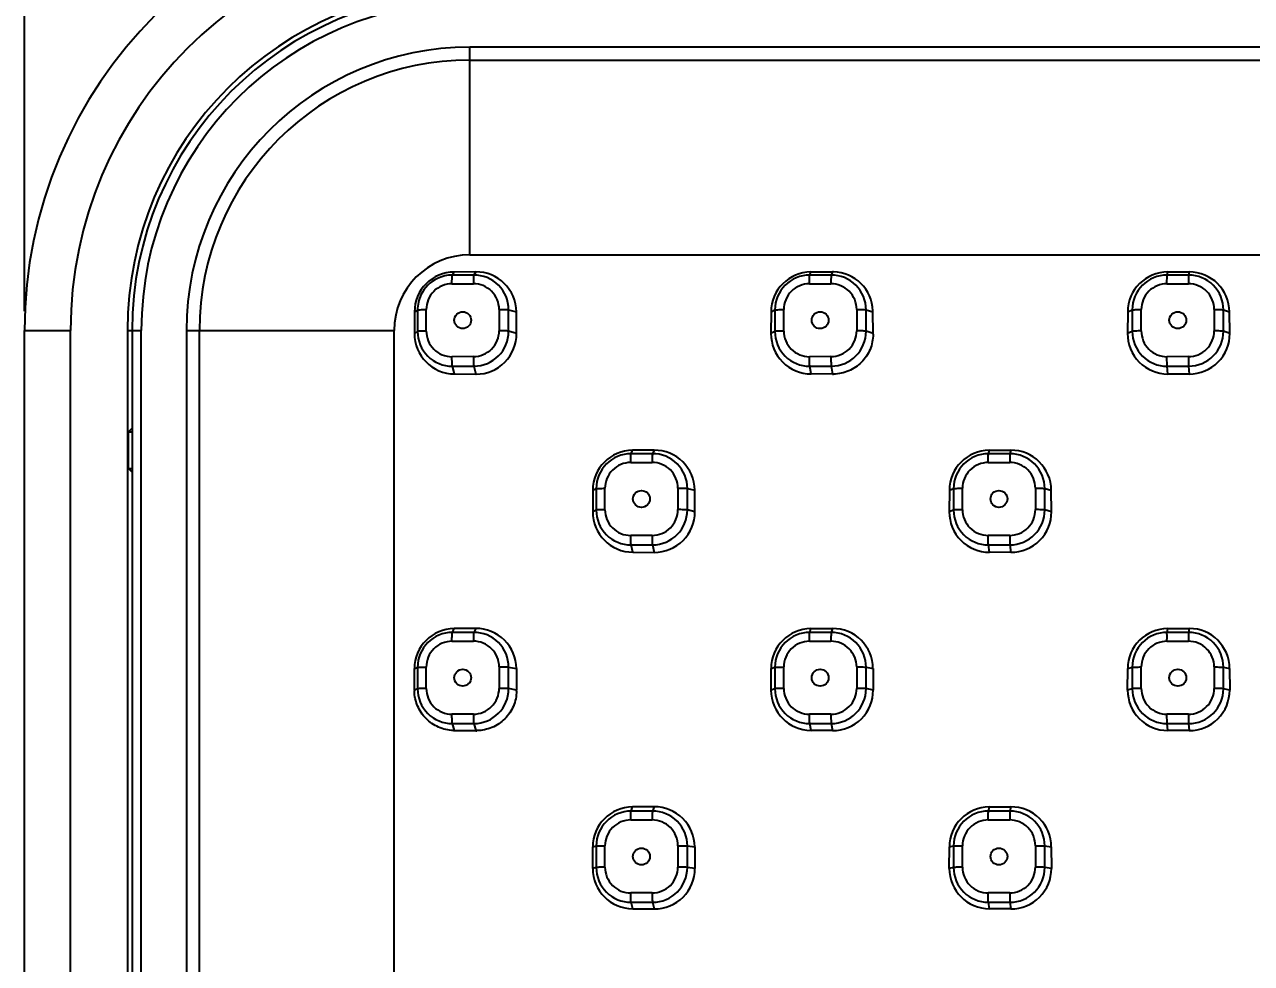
# Model space of a CAD drawing. Header units: inches. Extents: x -176 to 245, y -250 to 344.
# Drawn here: x -128.85 to -88.89, y 63.99 to 94.57 of the extents above; entities that cross this region are included whole.
import ezdxf

# ---------------------------------------------------------------- set-up
doc = ezdxf.new("R2010")
doc.units = ezdxf.units.IN
doc.header["$LTSCALE"] = 2.42
doc.header["$MEASUREMENT"] = 0
doc.header["$PDMODE"] = 3
doc.header["$PDSIZE"] = 0.3125
doc.layers.get('0').update_dxf_attribs({"linetype": 'CONTINUOUS'})
doc.layers.get('Defpoints').update_dxf_attribs({"linetype": 'CONTINUOUS'})
doc.layers.add('DIM', color=3, linetype='CONTINUOUS', lineweight=18)
doc.styles.get("Standard").update_dxf_attribs({"font": 'arial.ttf', "width": 0.8})
doc.dimstyles.new('ISO-25', dxfattribs={"dimtxt": 5, "dimasz": 2.5, "dimexe": 1.25, "dimexo": 0.625, "dimgap": 2, "dimtad": 1, "dimtih": 1, "dimtoh": 1, "dimdec": 1, "dimdsep": 46, "dimtxsty": 'Standard', "dimcen": 0, "dimclrd": 3, "dimclre": 3, "dimclrt": 4, "dimadec": 0, "dimazin": 0, "dimtfac": 1, "dimtdec": 1, "dimtmove": 0, "dimatfit": 3, "dimfxl": 1, "dimarcsym": 0})

# ---------------------------------------------------------------- blocks, each defined once
blk = doc.blocks.new('*D1')
at = {"layer": 'Defpoints', "color": 0, "transparency": 16777216}
for p in [(-18.847, 121.936), (-128.847, 84.604), (-18.847, 84.604)]:
    blk.add_point(p, dxfattribs=at)
at = {"layer": 'DIM', "color": 3, "lineweight": -2, "transparency": 16777216}
for p, q in [((-128.847, 85.229), (-128.847, 123.186)), ((-18.847, 85.229), (-18.847, 123.186)), ((-123.847, 121.936), (-80.071, 121.936)), ((-23.847, 121.936), (-67.623, 121.936))]:
    blk.add_line(p, q, dxfattribs=at)
at = {"layer": 'DIM', "color": 3, "transparency": 16777216}
for points in [[(-123.847, 122.769), (-123.847, 121.102), (-128.847, 121.936)], [(-23.847, 122.769), (-23.847, 121.102), (-18.847, 121.936)]]:
    blk.add_solid(points, dxfattribs=at)
at = {"layer": 'DIM', "color": 4, "transparency": 16777216, "insert": (-73.847, 121.936), "char_height": 5, "attachment_point": 5}
blk.add_mtext('110', dxfattribs=at)

msp = doc.modelspace()

# ---------------------------------------------------------------- linework, layer by layer
at = {"color": 7, "linetype": 'Continuous'}
for p, q in [((-114.347, 87.066), (-114.347, 93.83)), ((-33.347, 93.83), (-114.347, 93.83)), ((-114.347, 93.407), (-33.347, 93.407)), ((-114.347, 87.066), (-33.347, 87.066)), ((-114.913, 86.405), (-114.854, 86.505)), ((-114.215, 86.407), (-114.913, 86.405)), ((-114.154, 86.51), (-114.854, 86.505)), ((-114.154, 86.51), (-114.215, 86.407)), ((-103.275, 86.406), (-103.235, 86.506)), ((-102.575, 86.407), (-103.275, 86.406)), ((-103.235, 86.506), (-102.535, 86.51)), ((-102.535, 86.51), (-102.575, 86.407)), ((-91.64, 86.123), (-91.636, 86.406)), ((-91.636, 86.406), (-91.616, 86.507)), ((-90.936, 86.407), (-91.636, 86.406)), ((-91.616, 86.507), (-90.916, 86.509)), ((-90.936, 86.407), (-90.941, 86.124)), ((-90.916, 86.509), (-90.936, 86.407)), ((-114.927, 86.122), (-114.228, 86.124)), ((-103.284, 86.123), (-102.584, 86.124)), ((-91.64, 86.123), (-90.941, 86.124)), ((-116.148, 85.208), (-116.151, 84.507)), ((-116.148, 85.208), (-116.048, 85.268)), ((-116.048, 85.268), (-116.048, 84.569)), ((-115.765, 84.583), (-115.765, 85.282)), ((-113.39, 85.288), (-113.39, 84.59)), ((-113.08, 84.577), (-113.08, 85.276)), ((-113.08, 85.276), (-112.828, 85.208)), ((-112.821, 84.507), (-112.828, 85.208)), ((-104.533, 85.208), (-104.537, 84.507)), ((-104.533, 85.208), (-104.41, 85.269)), ((-104.41, 85.269), (-104.41, 84.57)), ((-104.122, 84.584), (-104.122, 85.283)), ((-101.746, 85.287), (-101.746, 84.589)), ((-101.44, 84.576), (-101.44, 85.274)), ((-101.44, 85.274), (-101.215, 85.208)), ((-101.209, 84.507), (-101.215, 85.208)), ((-92.919, 85.208), (-92.923, 84.507)), ((-92.919, 85.208), (-92.772, 85.27)), ((-92.772, 85.27), (-92.772, 84.572)), ((-92.479, 84.586), (-92.479, 85.284)), ((-90.102, 85.286), (-90.102, 84.588)), ((-89.8, 84.575), (-89.8, 85.273)), ((-89.8, 85.273), (-89.602, 85.208)), ((-89.597, 84.507), (-89.602, 85.208)), ((-128.847, -21.396), (-128.847, 84.604)), ((-128.847, 84.604), (-127.347, 84.604)), ((-127.347, -21.396), (-127.347, 84.604)), ((-125.497, 84.604), (-125.497, -21.396)), ((-125.497, 84.604), (-125.044, 84.604)), ((-125.344, 84.604), (-125.344, -21.396)), ((-125.044, -21.396), (-125.044, 84.604)), ((-123.572, 84.604), (-123.572, -21.394)), ((-123.572, 84.604), (-116.808, 84.604)), ((-123.15, -21.394), (-123.15, 84.604)), ((-116.808, -21.338), (-116.808, 84.604)), ((-116.048, 84.569), (-116.151, 84.507)), ((-112.821, 84.507), (-113.08, 84.577)), ((-104.41, 84.57), (-104.537, 84.507)), ((-101.209, 84.507), (-101.44, 84.576)), ((-92.772, 84.572), (-92.923, 84.507)), ((-89.597, 84.507), (-89.8, 84.575)), ((-114.228, 83.749), (-114.927, 83.747)), ((-102.584, 83.749), (-103.284, 83.748)), ((-90.941, 83.749), (-91.64, 83.748)), ((-91.636, 83.438), (-91.64, 83.748)), ((-90.941, 83.749), (-90.936, 83.439)), ((-114.913, 83.437), (-114.215, 83.439)), ((-114.845, 83.185), (-114.913, 83.437)), ((-114.845, 83.185), (-114.144, 83.18)), ((-114.215, 83.439), (-114.144, 83.18)), ((-103.275, 83.438), (-102.575, 83.439)), ((-103.229, 83.184), (-103.275, 83.438)), ((-102.529, 83.181), (-103.229, 83.184)), ((-102.575, 83.439), (-102.529, 83.181)), ((-91.636, 83.438), (-90.936, 83.439)), ((-91.613, 83.183), (-91.636, 83.438)), ((-90.913, 83.182), (-91.613, 83.183)), ((-90.936, 83.439), (-90.913, 83.182)), ((-125.461, 81.304), (-125.344, 81.421)), ((-125.461, 80.104), (-125.461, 81.304)), ((-125.461, 81.304), (-125.344, 81.304)), ((-109.094, 80.587), (-109.044, 80.699)), ((-108.395, 80.588), (-109.094, 80.587)), ((-108.344, 80.703), (-109.044, 80.699)), ((-108.344, 80.703), (-108.395, 80.588)), ((-97.455, 80.587), (-97.425, 80.699)), ((-96.756, 80.588), (-97.455, 80.587)), ((-97.425, 80.699), (-96.725, 80.702)), ((-96.725, 80.702), (-96.756, 80.588)), ((-125.461, 80.104), (-125.344, 79.987)), ((-125.461, 80.104), (-125.344, 80.104)), ((-109.105, 80.301), (-108.406, 80.303)), ((-97.462, 80.302), (-96.763, 80.303)), ((-110.341, 79.399), (-110.344, 78.699)), ((-110.341, 79.399), (-110.229, 79.45)), ((-110.229, 79.45), (-110.229, 78.751)), ((-109.944, 78.762), (-109.944, 79.461)), ((-107.568, 79.466), (-107.568, 78.767)), ((-107.26, 78.756), (-107.26, 79.455)), ((-107.26, 79.455), (-107.021, 79.399)), ((-107.015, 78.699), (-107.021, 79.399)), ((-98.726, 79.399), (-98.73, 78.699)), ((-98.726, 79.399), (-98.591, 79.451)), ((-98.591, 79.451), (-98.591, 78.752)), ((-98.301, 78.763), (-98.301, 79.462)), ((-95.924, 79.465), (-95.924, 78.766)), ((-95.62, 78.755), (-95.62, 79.454)), ((-95.62, 79.454), (-95.408, 79.399)), ((-95.403, 78.699), (-95.408, 79.399)), ((-110.229, 78.751), (-110.344, 78.699)), ((-107.015, 78.699), (-107.26, 78.756)), ((-98.591, 78.752), (-98.73, 78.699)), ((-95.403, 78.699), (-95.62, 78.755)), ((-108.406, 77.927), (-109.105, 77.926)), ((-96.763, 77.927), (-97.462, 77.926)), ((-109.094, 77.618), (-108.395, 77.619)), ((-109.037, 77.379), (-109.094, 77.618)), ((-108.395, 77.619), (-108.337, 77.375)), ((-97.455, 77.618), (-96.756, 77.619)), ((-97.421, 77.378), (-97.455, 77.618)), ((-96.756, 77.619), (-96.721, 77.375)), ((-109.037, 77.379), (-108.337, 77.375)), ((-96.721, 77.375), (-97.421, 77.378)), ((-114.913, 74.768), (-114.853, 74.891)), ((-114.215, 74.769), (-114.913, 74.768)), ((-114.152, 74.896), (-114.853, 74.891)), ((-114.152, 74.896), (-114.215, 74.769)), ((-103.275, 74.768), (-103.234, 74.892)), ((-102.575, 74.769), (-103.275, 74.768)), ((-103.234, 74.892), (-102.534, 74.895)), ((-102.534, 74.895), (-102.575, 74.769)), ((-91.636, 74.768), (-91.615, 74.893)), ((-90.936, 74.769), (-91.636, 74.768)), ((-91.615, 74.893), (-90.915, 74.894)), ((-90.915, 74.894), (-90.936, 74.769)), ((-114.927, 74.48), (-114.228, 74.481)), ((-103.284, 74.48), (-102.584, 74.481)), ((-91.64, 74.48), (-90.941, 74.481)), ((-116.151, 72.89), (-116.149, 73.59)), ((-116.149, 73.59), (-116.048, 73.63)), ((-116.048, 73.63), (-116.048, 72.931)), ((-115.765, 72.941), (-115.765, 73.64)), ((-113.39, 73.644), (-113.39, 72.945)), ((-113.08, 72.936), (-113.08, 73.636)), ((-113.08, 73.636), (-112.827, 73.59)), ((-112.827, 73.59), (-112.822, 72.89)), ((-104.536, 72.89), (-104.534, 73.59)), ((-104.534, 73.59), (-104.41, 73.631)), ((-104.41, 73.631), (-104.41, 72.932)), ((-104.122, 72.941), (-104.122, 73.641)), ((-101.746, 73.643), (-101.746, 72.944)), ((-101.44, 72.936), (-101.44, 73.635)), ((-101.44, 73.635), (-101.214, 73.59)), ((-101.214, 73.59), (-101.21, 72.89)), ((-92.922, 72.89), (-92.919, 73.59)), ((-92.919, 73.59), (-92.772, 73.632)), ((-92.772, 73.632), (-92.772, 72.933)), ((-92.479, 72.942), (-92.479, 73.641)), ((-90.102, 73.643), (-90.102, 72.944)), ((-89.8, 72.935), (-89.8, 73.634)), ((-89.8, 73.634), (-89.601, 73.59)), ((-89.601, 73.59), (-89.597, 72.89)), ((-116.048, 72.931), (-116.151, 72.89)), ((-112.822, 72.89), (-113.08, 72.936)), ((-104.41, 72.932), (-104.536, 72.89)), ((-101.21, 72.89), (-101.44, 72.936)), ((-92.772, 72.933), (-92.922, 72.89)), ((-89.597, 72.89), (-89.8, 72.935)), ((-114.228, 72.105), (-114.927, 72.103)), ((-102.584, 72.104), (-103.284, 72.104)), ((-90.941, 72.104), (-91.64, 72.104)), ((-91.636, 71.798), (-91.64, 72.104)), ((-90.941, 72.104), (-90.936, 71.798)), ((-114.913, 71.797), (-114.215, 71.799)), ((-114.846, 71.573), (-114.913, 71.797)), ((-114.846, 71.573), (-114.146, 71.568)), ((-114.215, 71.799), (-114.146, 71.568)), ((-103.275, 71.798), (-102.575, 71.799)), ((-103.23, 71.572), (-103.275, 71.798)), ((-102.53, 71.569), (-103.23, 71.572)), ((-102.575, 71.799), (-102.53, 71.569)), ((-91.613, 71.571), (-91.636, 71.798)), ((-91.636, 71.798), (-90.936, 71.798)), ((-90.913, 71.57), (-91.613, 71.571)), ((-90.936, 71.798), (-90.913, 71.57)), ((-109.094, 68.948), (-109.043, 69.083)), ((-108.395, 68.949), (-109.094, 68.948)), ((-108.342, 69.088), (-109.043, 69.083)), ((-108.342, 69.088), (-108.395, 68.949)), ((-97.455, 68.948), (-97.424, 69.084)), ((-96.756, 68.949), (-97.455, 68.948)), ((-97.424, 69.084), (-96.724, 69.087)), ((-96.724, 69.087), (-96.756, 68.949)), ((-109.105, 68.658), (-108.406, 68.659)), ((-97.462, 68.658), (-96.763, 68.659)), ((-110.343, 67.081), (-110.341, 67.781)), ((-110.341, 67.781), (-110.229, 67.811)), ((-110.229, 67.811), (-110.229, 67.112)), ((-109.944, 67.119), (-109.944, 67.818)), ((-107.568, 67.821), (-107.568, 67.121)), ((-107.26, 67.115), (-107.26, 67.814)), ((-107.26, 67.814), (-107.02, 67.781)), ((-107.02, 67.781), (-107.016, 67.081)), ((-98.729, 67.081), (-98.727, 67.781)), ((-98.727, 67.781), (-98.591, 67.812)), ((-98.591, 67.812), (-98.591, 67.112)), ((-98.301, 67.119), (-98.301, 67.819)), ((-95.924, 67.82), (-95.924, 67.121)), ((-95.62, 67.114), (-95.62, 67.814)), ((-95.62, 67.814), (-95.407, 67.781)), ((-95.407, 67.781), (-95.404, 67.081)), ((-110.229, 67.112), (-110.343, 67.081)), ((-107.016, 67.081), (-107.26, 67.115)), ((-98.591, 67.112), (-98.729, 67.081)), ((-95.404, 67.081), (-95.62, 67.114)), ((-108.406, 66.282), (-109.105, 66.281)), ((-109.094, 65.977), (-108.395, 65.978)), ((-109.039, 65.766), (-109.094, 65.977)), ((-108.395, 65.978), (-108.338, 65.761)), ((-96.763, 66.281), (-97.462, 66.281)), ((-97.455, 65.977), (-96.756, 65.978)), ((-97.422, 65.765), (-97.455, 65.977)), ((-96.756, 65.978), (-96.722, 65.762)), ((-109.039, 65.766), (-108.338, 65.761)), ((-96.722, 65.762), (-97.422, 65.765))]:
    msp.add_line(p, q, dxfattribs=at)
for centre in [(-102.934, 73.292), (-91.29, 73.292), (-97.112, 67.47)]:
    msp.add_circle(centre, 0.275, dxfattribs=at)
for centre, radius, start, end in [((-114.347, 84.604), 14.5, 90, 180), ((-114.347, 84.604), 13, 90, 180), ((-114.347, 84.604), 11.15, 90, 180), ((-114.347, 84.604), 10.997, 90, 180), ((-114.347, 84.604), 10.697, 90, 180), ((-114.347, 84.604), 9.225, 90, 180), ((-114.347, 84.604), 8.803, 90, 180), ((-114.347, 84.604), 2.462, 90, 180), ((-114.211, 85.276), 1.131, 359.974, 90.1834), ((-103.273, 85.268), 1.138, 90.1038, 179.9542), ((-102.573, 85.274), 1.133, 0.0079, 90.1437), ((-102.528, 85.218), 1.292, 88.9239, 90.2786), ((-102.53, 85.196), 1.314, 1.9985, 88.8953), ((-91.635, 85.269), 1.137, 90.0279, 179.9498), ((-90.934, 85.273), 1.134, 0.0309, 90.0962), ((-114.909, 85.267), 1.139, 115.5965, 154.4301), ((-102.492, 85.198), 1.277, 0.5297, 1.9578), ((-114.917, 84.568), 1.131, 179.974, 270.1834), ((-114.219, 84.578), 1.139, 270.1891, 359.9678), ((-103.277, 84.571), 1.133, 180.0073, 270.1443), ((-102.578, 84.577), 1.138, 270.1038, 359.9542), ((-102.528, 84.497), 1.319, 359.1568, 0.5281), ((-91.638, 84.572), 1.134, 180.0309, 270.0962), ((-90.937, 84.576), 1.137, 270.0279, 359.9498), ((-102.522, 84.477), 1.296, 269.7173, 271.071), ((-109.091, 79.449), 1.138, 90.1323, 179.9767), ((-108.393, 79.456), 1.133, 359.9836, 90.1256), ((-97.454, 79.45), 1.137, 90.062, 179.9661), ((-96.754, 79.454), 1.134, 0.0098, 90.0931), ((-109.097, 78.75), 1.133, 179.9836, 270.1256), ((-108.398, 78.757), 1.138, 270.1323, 359.9767), ((-97.457, 78.752), 1.134, 180.0098, 270.0931), ((-96.757, 78.756), 1.137, 270.062, 359.9661), ((-114.91, 73.63), 1.138, 90.1505, 180.0008), ((-114.213, 73.636), 1.133, 359.9611, 90.097), ((-103.273, 73.631), 1.137, 90.0859, 179.9839), ((-102.574, 73.635), 1.134, 359.9915, 90.0783), ((-91.635, 73.632), 1.137, 90.0305, 179.9764), ((-90.935, 73.634), 1.135, 0.0107, 90.0522), ((-114.859, 72.886), 1.292, 179.8258, 181.1797), ((-114.915, 72.93), 1.133, 179.9605, 270.0977), ((-114.218, 72.936), 1.138, 270.1505, 0.0008), ((-114.118, 72.881), 1.296, 359.0326, 0.3879), ((-103.276, 72.932), 1.134, 179.9903, 270.0796), ((-102.577, 72.936), 1.137, 270.0859, 359.9839), ((-91.637, 72.933), 1.135, 180.0107, 270.0522), ((-90.937, 72.935), 1.137, 270.0305, 359.9764), ((-114.84, 72.838), 1.265, 268.1796, 269.5752), ((-114.139, 72.899), 1.332, 269.5768, 270.9792), ((-109.092, 67.811), 1.137, 90.0994, 180.0034), ((-108.394, 67.815), 1.134, 359.9724, 90.0557), ((-97.454, 67.812), 1.137, 90.0497, 179.9896), ((-96.755, 67.814), 1.135, 359.9977, 90.0416), ((-109.095, 67.111), 1.134, 179.9724, 270.0557), ((-108.397, 67.115), 1.137, 270.0994, 0.0034), ((-97.456, 67.112), 1.135, 179.9959, 270.0434), ((-96.757, 67.115), 1.137, 270.0497, 359.9896)]:
    msp.add_arc(centre, radius, start, end, dxfattribs=at)
for centre, major_axis, ratio, start_param, end_param in [((-114.841, 85.198), (0.926, -0.925), 0.997207, 2.364219, 3.920328), ((-114.14, 85.198), (0.93, -0.929), 0.997207, 0.793487, 2.364219), ((-103.226, 85.198), (-0.726, 1.089), 0.997982, -0.582597, 0.975957), ((-91.611, 85.198), (-0.414, 1.242), 0.998447, -0.319017, 1.241978), ((-90.912, 85.198), (-0.415, 1.244), 0.998447, -1.884882, -0.319017), ((-114.839, 84.498), (0.93, -0.929), 0.997207, -2.362857, -0.792105), ((-114.138, 84.498), (0.934, -0.932), 0.997207, -0.792105, 0.793487), ((-103.225, 84.498), (-0.729, 1.093), 0.997982, 0.975957, 2.54918), ((-91.611, 84.498), (-0.416, 1.247), 0.998447, 1.241978, 2.817669), ((-90.911, 84.498), (-0.416, 1.249), 0.998447, -3.465516, -1.884882), ((-109.033, 79.391), (0.926, -0.925), 0.99806, 2.362788, 3.921344), ((-108.333, 79.391), (0.929, -0.928), 0.99806, 0.792035, 2.362788), ((-97.419, 79.391), (-0.674, 1.122), 0.99868, -0.53642, 1.02458), ((-96.719, 79.391), (-0.675, 1.124), 0.99868, -2.104736, -0.53642), ((-109.032, 78.691), (0.929, -0.928), 0.99806, -2.361842, -0.791077), ((-108.332, 78.691), (0.932, -0.931), 0.99806, -0.791077, 0.792035), ((-97.418, 78.691), (-0.676, 1.126), 0.99868, 1.02458, 2.597812), ((-96.718, 78.691), (-0.677, 1.128), 0.99868, -3.685373, -2.104736), ((-114.841, 73.584), (1.089, -0.726), 0.997982, 2.166545, 3.725097), ((-114.14, 73.584), (1.094, -0.728), 0.997982, 0.593334, 2.166545), ((-103.226, 73.584), (0.926, -0.925), 0.998758, 2.361395, 3.922397), ((-102.526, 73.584), (0.928, -0.928), 0.998758, 0.790626, 2.361395), ((-91.611, 73.584), (-0.586, 1.171), 0.999224, -0.461018, 1.102429), ((-90.911, 73.584), (-0.586, 1.172), 0.999224, -2.029347, -0.461018), ((-103.225, 72.884), (0.928, -0.928), 0.998758, -2.360789, -0.790013), ((-102.525, 72.884), (0.931, -0.93), 0.998758, -0.790013, 0.790626), ((-91.611, 72.884), (-0.587, 1.174), 0.999224, 1.102429, 2.675669), ((-90.911, 72.884), (-0.588, 1.175), 0.999224, -3.607517, -2.029347), ((-109.033, 67.776), (1.123, -0.673), 0.99868, 2.117582, 3.678581), ((-108.333, 67.776), (1.126, -0.675), 0.99868, 0.544355, 2.117582), ((-97.418, 67.776), (0.926, -0.925), 0.999301, 2.360039, 3.923487), ((-96.718, 67.776), (0.928, -0.927), 0.999301, 0.789258, 2.360039), ((-109.032, 67.076), (1.125, -0.674), 0.99868, -2.604605, -1.036284), ((-108.332, 67.076), (1.129, -0.677), 0.99868, -1.036284, 0.544355), ((-97.418, 67.076), (0.928, -0.927), 0.999301, -2.359698, -0.788914), ((-96.718, 67.076), (0.929, -0.929), 0.999301, -0.788914, 0.789258)]:
    msp.add_ellipse(centre, major_axis=major_axis, ratio=ratio, start_param=start_param, end_param=end_param, dxfattribs=at)
for points in [[(-114.913, 86.405), (-115.08, 86.405), (-115.251, 86.366), (-115.401, 86.294)], [(-115.937, 85.758), (-116.009, 85.607), (-116.048, 85.435), (-116.048, 85.268)]]:
    msp.add_open_spline(points, degree=3, dxfattribs=at)
for points, knots in [([(-114.927, 86.122), (-114.927, 86.157), (-114.926, 86.221), (-114.925, 86.307), (-114.919, 86.365), (-114.918, 86.397), (-114.913, 86.405)], [0, 0, 0, 0, 0.365714, 0.679077, 0.899208, 1, 1, 1, 1]), ([(-114.215, 86.407), (-114.22, 86.399), (-114.22, 86.367), (-114.226, 86.309), (-114.227, 86.223), (-114.228, 86.159), (-114.228, 86.124)], [0, 0, 0, 0, 0.100675, 0.320785, 0.634237, 1, 1, 1, 1]), ([(-103.284, 86.123), (-103.284, 86.157), (-103.283, 86.221), (-103.282, 86.307), (-103.278, 86.366), (-103.278, 86.397), (-103.275, 86.406)], [0, 0, 0, 0, 0.366214, 0.679918, 0.900047, 1, 1, 1, 1]), ([(-102.575, 86.407), (-102.579, 86.398), (-102.579, 86.367), (-102.583, 86.308), (-102.584, 86.223), (-102.584, 86.159), (-102.584, 86.124)], [0, 0, 0, 0, 0.099835, 0.319943, 0.633737, 1, 1, 1, 1]), ([(-114.927, 86.122), (-115.141, 86.122), (-115.586, 85.942), (-115.765, 85.496), (-115.765, 85.282)], [0, 0, 0, 0, 0.500001, 1, 1, 1, 1]), ([(-113.39, 85.288), (-113.39, 85.502), (-113.569, 85.947), (-114.015, 86.125), (-114.228, 86.124)], [0, 0, 0, 0, 0.499999, 1, 1, 1, 1]), ([(-103.284, 86.123), (-103.498, 86.122), (-103.943, 85.943), (-104.122, 85.497), (-104.122, 85.283)], [0, 0, 0, 0, 0.500135, 1, 1, 1, 1]), ([(-101.746, 85.287), (-101.746, 85.501), (-101.925, 85.947), (-102.371, 86.124), (-102.584, 86.124)], [0, 0, 0, 0, 0.499865, 1, 1, 1, 1]), ([(-91.64, 86.123), (-91.854, 86.123), (-92.3, 85.944), (-92.479, 85.498), (-92.479, 85.284)], [0, 0, 0, 0, 0.500216, 1, 1, 1, 1]), ([(-90.102, 85.286), (-90.102, 85.5), (-90.281, 85.946), (-90.727, 86.124), (-90.941, 86.124)], [0, 0, 0, 0, 0.499784, 1, 1, 1, 1]), ([(-116.048, 85.268), (-116.04, 85.272), (-116.008, 85.273), (-115.949, 85.279), (-115.864, 85.281), (-115.8, 85.282), (-115.765, 85.282)], [0, 0, 0, 0, 0.100815, 0.320953, 0.634308, 1, 1, 1, 1]), ([(-114.852, 84.936), (-114.852, 85.006), (-114.792, 85.152), (-114.577, 85.24), (-114.362, 85.152), (-114.303, 85.006), (-114.303, 84.936)], [0, 0, 0, 0, 0.250295, 0.500465, 0.750156, 1, 1, 1, 1]), ([(-113.39, 85.288), (-113.323, 85.289), (-113.233, 85.288), (-113.13, 85.282), (-113.093, 85.279), (-113.08, 85.276)], [0, 0, 0, 0, 0.645165, 0.874282, 1, 1, 1, 1]), ([(-104.41, 85.269), (-104.401, 85.274), (-104.369, 85.275), (-104.308, 85.28), (-104.222, 85.282), (-104.157, 85.283), (-104.122, 85.283)], [0, 0, 0, 0, 0.105266, 0.327021, 0.638818, 1, 1, 1, 1]), ([(-103.209, 84.935), (-103.209, 85.006), (-103.149, 85.152), (-102.934, 85.24), (-102.719, 85.152), (-102.659, 85.006), (-102.659, 84.936)], [0, 0, 0, 0, 0.250146, 0.500303, 0.750143, 1, 1, 1, 1]), ([(-101.746, 85.287), (-101.679, 85.288), (-101.589, 85.287), (-101.488, 85.28), (-101.452, 85.278), (-101.44, 85.274)], [0, 0, 0, 0, 0.650419, 0.878151, 1, 1, 1, 1]), ([(-92.772, 85.27), (-92.762, 85.275), (-92.729, 85.276), (-92.667, 85.282), (-92.579, 85.283), (-92.514, 85.284), (-92.479, 85.284)], [0, 0, 0, 0, 0.109589, 0.332907, 0.64319, 1, 1, 1, 1]), ([(-91.565, 84.936), (-91.565, 85.006), (-91.506, 85.152), (-91.291, 85.24), (-91.075, 85.152), (-91.015, 85.006), (-91.015, 84.936)], [0, 0, 0, 0, 0.250019, 0.50013, 0.750123, 1, 1, 1, 1]), ([(-90.102, 85.286), (-90.036, 85.286), (-89.946, 85.286), (-89.846, 85.279), (-89.811, 85.277), (-89.8, 85.273)], [0, 0, 0, 0, 0.655816, 0.882124, 1, 1, 1, 1]), ([(-114.303, 84.936), (-114.303, 84.866), (-114.363, 84.72), (-114.578, 84.632), (-114.793, 84.72), (-114.852, 84.866), (-114.852, 84.936)], [0, 0, 0, 0, 0.250295, 0.500465, 0.750156, 1, 1, 1, 1]), ([(-102.659, 84.936), (-102.659, 84.866), (-102.719, 84.72), (-102.934, 84.632), (-103.149, 84.719), (-103.209, 84.865), (-103.209, 84.935)], [0, 0, 0, 0, 0.250146, 0.500303, 0.750143, 1, 1, 1, 1]), ([(-91.015, 84.936), (-91.015, 84.866), (-91.075, 84.72), (-91.29, 84.632), (-91.506, 84.72), (-91.565, 84.866), (-91.565, 84.936)], [0, 0, 0, 0, 0.250025, 0.500142, 0.750103, 1, 1, 1, 1]), ([(-115.765, 84.583), (-115.8, 84.583), (-115.864, 84.582), (-115.949, 84.581), (-116.008, 84.574), (-116.04, 84.574), (-116.048, 84.569)], [0, 0, 0, 0, 0.365741, 0.679185, 0.899302, 1, 1, 1, 1]), ([(-115.765, 84.583), (-115.765, 84.37), (-115.586, 83.924), (-115.141, 83.747), (-114.927, 83.747)], [0, 0, 0, 0, 0.499999, 1, 1, 1, 1]), ([(-114.228, 83.749), (-114.014, 83.75), (-113.569, 83.93), (-113.39, 84.376), (-113.39, 84.59)], [0, 0, 0, 0, 0.500001, 1, 1, 1, 1]), ([(-113.08, 84.577), (-113.093, 84.58), (-113.13, 84.583), (-113.233, 84.589), (-113.323, 84.59), (-113.39, 84.59)], [0, 0, 0, 0, 0.125718, 0.354835, 1, 1, 1, 1]), ([(-104.122, 84.584), (-104.157, 84.584), (-104.222, 84.583), (-104.308, 84.582), (-104.369, 84.576), (-104.401, 84.575), (-104.41, 84.57)], [0, 0, 0, 0, 0.361231, 0.673118, 0.894851, 1, 1, 1, 1]), ([(-104.122, 84.584), (-104.122, 84.371), (-103.943, 83.925), (-103.497, 83.748), (-103.284, 83.748)], [0, 0, 0, 0, 0.499865, 1, 1, 1, 1]), ([(-102.584, 83.749), (-102.37, 83.75), (-101.925, 83.929), (-101.746, 84.375), (-101.746, 84.589)], [0, 0, 0, 0, 0.500135, 1, 1, 1, 1]), ([(-101.209, 84.478), (-101.212, 84.31), (-101.281, 83.972), (-101.568, 83.545), (-101.993, 83.256), (-102.331, 83.184), (-102.498, 83.181)], [0, 0, 0, 0, 0.250066, 0.500007, 0.749934, 1, 1, 1, 1]), ([(-101.44, 84.576), (-101.452, 84.579), (-101.488, 84.582), (-101.589, 84.588), (-101.679, 84.589), (-101.746, 84.589)], [0, 0, 0, 0, 0.121849, 0.349581, 1, 1, 1, 1]), ([(-92.479, 84.586), (-92.514, 84.586), (-92.579, 84.585), (-92.667, 84.583), (-92.729, 84.578), (-92.762, 84.576), (-92.772, 84.572)], [0, 0, 0, 0, 0.356859, 0.667233, 0.890529, 1, 1, 1, 1]), ([(-92.479, 84.586), (-92.479, 84.372), (-92.3, 83.926), (-91.854, 83.748), (-91.64, 83.748)], [0, 0, 0, 0, 0.499784, 1, 1, 1, 1]), ([(-90.941, 83.749), (-90.727, 83.749), (-90.281, 83.928), (-90.102, 84.374), (-90.102, 84.588)], [0, 0, 0, 0, 0.500216, 1, 1, 1, 1]), ([(-89.8, 84.575), (-89.811, 84.578), (-89.846, 84.58), (-89.946, 84.587), (-90.036, 84.588), (-90.102, 84.588)], [0, 0, 0, 0, 0.117876, 0.344184, 1, 1, 1, 1]), ([(-114.913, 83.437), (-114.917, 83.45), (-114.92, 83.487), (-114.926, 83.59), (-114.927, 83.681), (-114.927, 83.747)], [0, 0, 0, 0, 0.125613, 0.354711, 1, 1, 1, 1]), ([(-114.228, 83.749), (-114.228, 83.683), (-114.228, 83.592), (-114.221, 83.489), (-114.218, 83.452), (-114.215, 83.439)], [0, 0, 0, 0, 0.645146, 0.874269, 1, 1, 1, 1]), ([(-103.275, 83.438), (-103.281, 83.474), (-103.28, 83.578), (-103.284, 83.681), (-103.284, 83.748)], [0, 0, 0, 0, 0.35411, 1, 1, 1, 1]), ([(-102.584, 83.749), (-102.584, 83.682), (-102.581, 83.579), (-102.582, 83.475), (-102.575, 83.439)], [0, 0, 0, 0, 0.645747, 1, 1, 1, 1]), ([(-109.105, 80.301), (-109.105, 80.336), (-109.105, 80.4), (-109.103, 80.486), (-109.098, 80.546), (-109.098, 80.578), (-109.094, 80.587)], [0, 0, 0, 0, 0.3637, 0.676456, 0.897401, 1, 1, 1, 1]), ([(-108.395, 80.588), (-108.399, 80.579), (-108.399, 80.547), (-108.405, 80.488), (-108.406, 80.402), (-108.406, 80.337), (-108.406, 80.303)], [0, 0, 0, 0, 0.102482, 0.323406, 0.636251, 1, 1, 1, 1]), ([(-97.462, 80.302), (-97.462, 80.366), (-97.463, 80.452), (-97.458, 80.547), (-97.458, 80.578), (-97.455, 80.587)], [0, 0, 0, 0, 0.677101, 0.898045, 1, 1, 1, 1]), ([(-96.756, 80.588), (-96.758, 80.579), (-96.758, 80.548), (-96.763, 80.453), (-96.763, 80.367), (-96.763, 80.303)], [0, 0, 0, 0, 0.101837, 0.32276, 1, 1, 1, 1]), ([(-109.105, 80.301), (-109.319, 80.301), (-109.765, 80.121), (-109.944, 79.675), (-109.944, 79.461)], [0, 0, 0, 0, 0.5, 1, 1, 1, 1]), ([(-107.568, 79.466), (-107.568, 79.68), (-107.747, 80.125), (-108.193, 80.303), (-108.406, 80.303)], [0, 0, 0, 0, 0.5, 1, 1, 1, 1]), ([(-97.462, 80.302), (-97.676, 80.301), (-98.122, 80.122), (-98.301, 79.676), (-98.301, 79.462)], [0, 0, 0, 0, 0.500108, 1, 1, 1, 1]), ([(-95.924, 79.465), (-95.924, 79.679), (-96.103, 80.124), (-96.549, 80.303), (-96.763, 80.303)], [0, 0, 0, 0, 0.499892, 1, 1, 1, 1]), ([(-110.229, 79.45), (-110.22, 79.454), (-110.188, 79.454), (-110.129, 79.459), (-110.043, 79.46), (-109.978, 79.461), (-109.944, 79.461)], [0, 0, 0, 0, 0.102612, 0.323561, 0.636312, 1, 1, 1, 1]), ([(-109.031, 79.114), (-109.031, 79.184), (-108.971, 79.33), (-108.756, 79.418), (-108.541, 79.331), (-108.481, 79.185), (-108.481, 79.115)], [0, 0, 0, 0, 0.25022, 0.500317, 0.750083, 1, 1, 1, 1]), ([(-107.568, 79.466), (-107.501, 79.466), (-107.399, 79.462), (-107.295, 79.463), (-107.26, 79.455)], [0, 0, 0, 0, 0.648182, 1, 1, 1, 1]), ([(-98.591, 79.451), (-98.581, 79.454), (-98.549, 79.455), (-98.487, 79.46), (-98.401, 79.462), (-98.336, 79.462), (-98.301, 79.462)], [0, 0, 0, 0, 0.107037, 0.329575, 0.640776, 1, 1, 1, 1]), ([(-97.387, 79.114), (-97.387, 79.184), (-97.328, 79.33), (-97.112, 79.418), (-96.897, 79.331), (-96.837, 79.185), (-96.837, 79.115)], [0, 0, 0, 0, 0.250099, 0.500182, 0.750069, 1, 1, 1, 1]), ([(-95.924, 79.465), (-95.857, 79.465), (-95.768, 79.465), (-95.667, 79.459), (-95.632, 79.457), (-95.62, 79.454)], [0, 0, 0, 0, 0.653423, 0.880439, 1, 1, 1, 1]), ([(-109.944, 78.762), (-109.978, 78.762), (-110.043, 78.761), (-110.129, 78.76), (-110.188, 78.755), (-110.22, 78.755), (-110.229, 78.751)], [0, 0, 0, 0, 0.363737, 0.676578, 0.897505, 1, 1, 1, 1]), ([(-109.944, 78.762), (-109.944, 78.549), (-109.765, 78.103), (-109.319, 77.925), (-109.105, 77.926)], [0, 0, 0, 0, 0.5, 1, 1, 1, 1]), ([(-108.481, 79.115), (-108.481, 79.045), (-108.541, 78.898), (-108.756, 78.81), (-108.971, 78.898), (-109.031, 79.044), (-109.031, 79.114)], [0, 0, 0, 0, 0.25022, 0.500317, 0.750083, 1, 1, 1, 1]), ([(-108.406, 77.927), (-108.192, 77.927), (-107.747, 78.107), (-107.568, 78.553), (-107.568, 78.767)], [0, 0, 0, 0, 0.5, 1, 1, 1, 1]), ([(-107.26, 78.756), (-107.295, 78.765), (-107.399, 78.763), (-107.501, 78.767), (-107.568, 78.767)], [0, 0, 0, 0, 0.351818, 1, 1, 1, 1]), ([(-98.301, 78.763), (-98.336, 78.763), (-98.401, 78.763), (-98.487, 78.761), (-98.549, 78.756), (-98.581, 78.755), (-98.591, 78.752)], [0, 0, 0, 0, 0.359273, 0.670565, 0.89308, 1, 1, 1, 1]), ([(-98.301, 78.763), (-98.301, 78.55), (-98.122, 78.104), (-97.676, 77.926), (-97.462, 77.926)], [0, 0, 0, 0, 0.499892, 1, 1, 1, 1]), ([(-96.837, 79.115), (-96.837, 79.044), (-96.897, 78.898), (-97.112, 78.81), (-97.328, 78.898), (-97.387, 79.044), (-97.387, 79.114)], [0, 0, 0, 0, 0.250099, 0.500182, 0.750069, 1, 1, 1, 1]), ([(-96.763, 77.927), (-96.548, 77.927), (-96.103, 78.106), (-95.924, 78.552), (-95.924, 78.766)], [0, 0, 0, 0, 0.500108, 1, 1, 1, 1]), ([(-95.62, 78.755), (-95.632, 78.758), (-95.667, 78.76), (-95.768, 78.766), (-95.857, 78.766), (-95.924, 78.766)], [0, 0, 0, 0, 0.119561, 0.346577, 1, 1, 1, 1]), ([(-109.094, 77.618), (-109.102, 77.653), (-109.101, 77.757), (-109.105, 77.859), (-109.105, 77.926)], [0, 0, 0, 0, 0.351687, 1, 1, 1, 1]), ([(-108.406, 77.927), (-108.406, 77.86), (-108.402, 77.758), (-108.403, 77.654), (-108.395, 77.619)], [0, 0, 0, 0, 0.648171, 1, 1, 1, 1]), ([(-97.455, 77.618), (-97.46, 77.654), (-97.459, 77.757), (-97.462, 77.859), (-97.462, 77.926)], [0, 0, 0, 0, 0.351311, 1, 1, 1, 1]), ([(-96.763, 77.927), (-96.763, 77.86), (-96.76, 77.758), (-96.761, 77.654), (-96.756, 77.619)], [0, 0, 0, 0, 0.648547, 1, 1, 1, 1]), ([(-114.927, 74.48), (-114.927, 74.515), (-114.926, 74.579), (-114.925, 74.666), (-114.919, 74.726), (-114.918, 74.759), (-114.913, 74.768)], [0, 0, 0, 0, 0.361196, 0.672997, 0.894747, 1, 1, 1, 1]), ([(-114.215, 74.769), (-114.219, 74.76), (-114.22, 74.727), (-114.226, 74.667), (-114.227, 74.581), (-114.228, 74.516), (-114.228, 74.481)], [0, 0, 0, 0, 0.105136, 0.326864, 0.638755, 1, 1, 1, 1]), ([(-103.284, 74.48), (-103.284, 74.545), (-103.284, 74.631), (-103.278, 74.727), (-103.278, 74.759), (-103.275, 74.768)], [0, 0, 0, 0, 0.673764, 0.895513, 1, 1, 1, 1]), ([(-102.575, 74.769), (-102.579, 74.759), (-102.579, 74.728), (-102.585, 74.632), (-102.584, 74.546), (-102.584, 74.481)], [0, 0, 0, 0, 0.10437, 0.326096, 1, 1, 1, 1]), ([(-91.64, 74.48), (-91.64, 74.545), (-91.637, 74.641), (-91.641, 74.738), (-91.636, 74.768)], [0, 0, 0, 0, 0.674268, 1, 1, 1, 1]), ([(-90.936, 74.769), (-90.941, 74.738), (-90.937, 74.641), (-90.941, 74.546), (-90.941, 74.481)], [0, 0, 0, 0, 0.325592, 1, 1, 1, 1]), ([(-114.927, 74.48), (-115.141, 74.48), (-115.586, 74.3), (-115.765, 73.854), (-115.765, 73.64)], [0, 0, 0, 0, 0.499866, 1, 1, 1, 1]), ([(-113.39, 73.644), (-113.39, 73.858), (-113.569, 74.303), (-114.015, 74.482), (-114.228, 74.481)], [0, 0, 0, 0, 0.500135, 1, 1, 1, 1]), ([(-103.284, 74.48), (-103.498, 74.48), (-103.943, 74.3), (-104.122, 73.855), (-104.122, 73.641)], [0, 0, 0, 0, 0.5, 1, 1, 1, 1]), ([(-101.746, 73.643), (-101.746, 73.857), (-101.925, 74.303), (-102.371, 74.481), (-102.584, 74.481)], [0, 0, 0, 0, 0.5, 1, 1, 1, 1]), ([(-91.64, 74.48), (-91.854, 74.48), (-92.3, 74.301), (-92.479, 73.855), (-92.479, 73.641)], [0, 0, 0, 0, 0.500081, 1, 1, 1, 1]), ([(-90.102, 73.643), (-90.102, 73.857), (-90.281, 74.302), (-90.727, 74.481), (-90.941, 74.481)], [0, 0, 0, 0, 0.499919, 1, 1, 1, 1]), ([(-116.048, 73.63), (-116.039, 73.634), (-116.008, 73.633), (-115.949, 73.638), (-115.864, 73.639), (-115.8, 73.64), (-115.765, 73.64)], [0, 0, 0, 0, 0.099963, 0.320095, 0.633796, 1, 1, 1, 1]), ([(-114.852, 73.292), (-114.852, 73.362), (-114.793, 73.508), (-114.578, 73.596), (-114.362, 73.509), (-114.303, 73.363), (-114.303, 73.293)], [0, 0, 0, 0, 0.250281, 0.500303, 0.750009, 1, 1, 1, 1]), ([(-113.39, 73.644), (-113.323, 73.644), (-113.22, 73.641), (-113.116, 73.642), (-113.08, 73.636)], [0, 0, 0, 0, 0.645756, 1, 1, 1, 1]), ([(-104.41, 73.631), (-104.401, 73.634), (-104.369, 73.635), (-104.274, 73.641), (-104.187, 73.64), (-104.122, 73.641)], [0, 0, 0, 0, 0.104493, 0.326244, 1, 1, 1, 1]), ([(-101.746, 73.643), (-101.679, 73.643), (-101.578, 73.64), (-101.475, 73.642), (-101.44, 73.635)], [0, 0, 0, 0, 0.65106, 1, 1, 1, 1]), ([(-92.772, 73.632), (-92.762, 73.635), (-92.729, 73.636), (-92.632, 73.641), (-92.544, 73.641), (-92.479, 73.641)], [0, 0, 0, 0, 0.108883, 0.332195, 1, 1, 1, 1]), ([(-90.102, 73.643), (-90.036, 73.643), (-89.936, 73.639), (-89.834, 73.641), (-89.8, 73.634)], [0, 0, 0, 0, 0.656514, 1, 1, 1, 1]), ([(-114.303, 73.293), (-114.303, 73.223), (-114.362, 73.077), (-114.577, 72.988), (-114.793, 73.076), (-114.852, 73.222), (-114.852, 73.292)], [0, 0, 0, 0, 0.250281, 0.500303, 0.750009, 1, 1, 1, 1]), ([(-114.88, 71.574), (-115.045, 71.579), (-115.377, 71.654), (-115.794, 71.941), (-116.077, 72.362), (-116.147, 72.694), (-116.151, 72.86)], [0, 0, 0, 0, 0.250077, 0.5, 0.74994, 1, 1, 1, 1]), ([(-115.765, 72.941), (-115.8, 72.94), (-115.864, 72.94), (-115.949, 72.939), (-116.008, 72.934), (-116.039, 72.934), (-116.048, 72.931)], [0, 0, 0, 0, 0.366253, 0.680044, 0.900155, 1, 1, 1, 1]), ([(-115.765, 72.941), (-115.765, 72.727), (-115.586, 72.281), (-115.141, 72.103), (-114.927, 72.103)], [0, 0, 0, 0, 0.500135, 1, 1, 1, 1]), ([(-114.228, 72.105), (-114.014, 72.105), (-113.569, 72.285), (-113.39, 72.731), (-113.39, 72.945)], [0, 0, 0, 0, 0.499866, 1, 1, 1, 1]), ([(-112.822, 72.859), (-112.825, 72.692), (-112.896, 72.354), (-113.185, 71.929), (-113.611, 71.641), (-113.949, 71.571), (-114.116, 71.568)], [0, 0, 0, 0, 0.250067, 0.499992, 0.749938, 1, 1, 1, 1]), ([(-113.08, 72.936), (-113.116, 72.943), (-113.22, 72.942), (-113.323, 72.945), (-113.39, 72.945)], [0, 0, 0, 0, 0.354244, 1, 1, 1, 1]), ([(-104.122, 72.941), (-104.187, 72.941), (-104.274, 72.942), (-104.369, 72.936), (-104.401, 72.935), (-104.41, 72.932)], [0, 0, 0, 0, 0.673895, 0.895624, 1, 1, 1, 1]), ([(-104.122, 72.941), (-104.122, 72.727), (-103.943, 72.282), (-103.498, 72.103), (-103.284, 72.104)], [0, 0, 0, 0, 0.5, 1, 1, 1, 1]), ([(-102.584, 72.104), (-102.37, 72.105), (-101.925, 72.284), (-101.746, 72.73), (-101.746, 72.944)], [0, 0, 0, 0, 0.5, 1, 1, 1, 1]), ([(-101.44, 72.936), (-101.475, 72.942), (-101.578, 72.941), (-101.679, 72.944), (-101.746, 72.944)], [0, 0, 0, 0, 0.34894, 1, 1, 1, 1]), ([(-92.479, 72.942), (-92.544, 72.942), (-92.632, 72.942), (-92.729, 72.937), (-92.762, 72.936), (-92.772, 72.933)], [0, 0, 0, 0, 0.667945, 0.891235, 1, 1, 1, 1]), ([(-92.479, 72.942), (-92.479, 72.728), (-92.3, 72.282), (-91.854, 72.104), (-91.64, 72.104)], [0, 0, 0, 0, 0.499919, 1, 1, 1, 1]), ([(-90.941, 72.104), (-90.727, 72.104), (-90.281, 72.284), (-90.102, 72.73), (-90.102, 72.944)], [0, 0, 0, 0, 0.500081, 1, 1, 1, 1]), ([(-89.8, 72.935), (-89.834, 72.942), (-89.936, 72.939), (-90.036, 72.944), (-90.102, 72.944)], [0, 0, 0, 0, 0.343486, 1, 1, 1, 1]), ([(-114.913, 71.797), (-114.917, 71.809), (-114.92, 71.845), (-114.926, 71.947), (-114.927, 72.037), (-114.927, 72.103)], [0, 0, 0, 0, 0.12174, 0.349453, 1, 1, 1, 1]), ([(-114.228, 72.105), (-114.228, 72.038), (-114.228, 71.948), (-114.221, 71.847), (-114.218, 71.811), (-114.215, 71.799)], [0, 0, 0, 0, 0.650405, 0.878142, 1, 1, 1, 1]), ([(-103.275, 71.798), (-103.282, 71.833), (-103.28, 71.936), (-103.284, 72.037), (-103.284, 72.104)], [0, 0, 0, 0, 0.348804, 1, 1, 1, 1]), ([(-102.584, 72.104), (-102.584, 72.038), (-102.581, 71.937), (-102.582, 71.834), (-102.575, 71.799)], [0, 0, 0, 0, 0.651054, 1, 1, 1, 1]), ([(-109.105, 68.658), (-109.105, 68.693), (-109.105, 68.758), (-109.103, 68.844), (-109.099, 68.906), (-109.098, 68.939), (-109.094, 68.948)], [0, 0, 0, 0, 0.359231, 0.670434, 0.892969, 1, 1, 1, 1]), ([(-108.395, 68.949), (-108.399, 68.939), (-108.4, 68.907), (-108.404, 68.845), (-108.406, 68.759), (-108.406, 68.694), (-108.406, 68.659)], [0, 0, 0, 0, 0.106913, 0.329426, 0.64072, 1, 1, 1, 1]), ([(-97.462, 68.658), (-97.462, 68.723), (-97.462, 68.81), (-97.458, 68.906), (-97.457, 68.938), (-97.455, 68.948)], [0, 0, 0, 0, 0.671027, 0.893559, 1, 1, 1, 1]), ([(-96.756, 68.949), (-96.758, 68.939), (-96.758, 68.907), (-96.763, 68.81), (-96.763, 68.724), (-96.763, 68.659)], [0, 0, 0, 0, 0.106323, 0.328833, 1, 1, 1, 1]), ([(-109.105, 68.658), (-109.319, 68.658), (-109.765, 68.478), (-109.944, 68.032), (-109.944, 67.818)], [0, 0, 0, 0, 0.499893, 1, 1, 1, 1]), ([(-107.568, 67.821), (-107.568, 68.035), (-107.747, 68.48), (-108.193, 68.659), (-108.406, 68.659)], [0, 0, 0, 0, 0.500108, 1, 1, 1, 1]), ([(-97.462, 68.658), (-97.676, 68.658), (-98.122, 68.479), (-98.301, 68.033), (-98.301, 67.819)], [0, 0, 0, 0, 0.5, 1, 1, 1, 1]), ([(-95.924, 67.82), (-95.924, 68.034), (-96.103, 68.48), (-96.549, 68.659), (-96.763, 68.659)], [0, 0, 0, 0, 0.5, 1, 1, 1, 1]), ([(-110.229, 67.811), (-110.22, 67.814), (-110.189, 67.814), (-110.094, 67.819), (-110.008, 67.818), (-109.944, 67.818)], [0, 0, 0, 0, 0.101959, 0.322905, 1, 1, 1, 1]), ([(-109.031, 67.469), (-109.031, 67.54), (-108.971, 67.686), (-108.756, 67.774), (-108.541, 67.686), (-108.481, 67.54), (-108.481, 67.47)], [0, 0, 0, 0, 0.250207, 0.500182, 0.749961, 1, 1, 1, 1]), ([(-107.568, 67.821), (-107.501, 67.821), (-107.399, 67.818), (-107.296, 67.819), (-107.26, 67.814)], [0, 0, 0, 0, 0.648551, 1, 1, 1, 1]), ([(-98.591, 67.812), (-98.581, 67.814), (-98.549, 67.814), (-98.453, 67.819), (-98.366, 67.819), (-98.301, 67.819)], [0, 0, 0, 0, 0.106443, 0.328976, 1, 1, 1, 1]), ([(-95.924, 67.82), (-95.857, 67.82), (-95.756, 67.817), (-95.655, 67.819), (-95.62, 67.814)], [0, 0, 0, 0, 0.653941, 1, 1, 1, 1]), ([(-108.481, 67.47), (-108.481, 67.4), (-108.541, 67.254), (-108.756, 67.166), (-108.971, 67.253), (-109.031, 67.399), (-109.031, 67.469)], [0, 0, 0, 0, 0.250207, 0.500182, 0.749961, 1, 1, 1, 1]), ([(-109.944, 67.119), (-110.008, 67.119), (-110.094, 67.119), (-110.189, 67.114), (-110.22, 67.114), (-110.229, 67.112)], [0, 0, 0, 0, 0.677234, 0.898158, 1, 1, 1, 1]), ([(-109.944, 67.119), (-109.944, 66.905), (-109.765, 66.459), (-109.319, 66.281), (-109.105, 66.281)], [0, 0, 0, 0, 0.500108, 1, 1, 1, 1]), ([(-108.406, 66.282), (-108.192, 66.282), (-107.747, 66.462), (-107.568, 66.907), (-107.568, 67.121)], [0, 0, 0, 0, 0.499893, 1, 1, 1, 1]), ([(-107.26, 67.115), (-107.296, 67.12), (-107.399, 67.119), (-107.501, 67.122), (-107.568, 67.121)], [0, 0, 0, 0, 0.351449, 1, 1, 1, 1]), ([(-98.301, 67.119), (-98.366, 67.119), (-98.453, 67.12), (-98.549, 67.115), (-98.581, 67.115), (-98.591, 67.112)], [0, 0, 0, 0, 0.671164, 0.893675, 1, 1, 1, 1]), ([(-98.301, 67.119), (-98.301, 66.905), (-98.122, 66.46), (-97.676, 66.281), (-97.462, 66.281)], [0, 0, 0, 0, 0.5, 1, 1, 1, 1]), ([(-96.763, 66.281), (-96.548, 66.282), (-96.103, 66.461), (-95.924, 66.907), (-95.924, 67.121)], [0, 0, 0, 0, 0.5, 1, 1, 1, 1]), ([(-95.62, 67.114), (-95.655, 67.12), (-95.756, 67.118), (-95.857, 67.121), (-95.924, 67.121)], [0, 0, 0, 0, 0.346059, 1, 1, 1, 1]), ([(-109.094, 65.977), (-109.097, 65.989), (-109.099, 66.024), (-109.105, 66.125), (-109.105, 66.215), (-109.105, 66.281)], [0, 0, 0, 0, 0.119448, 0.346443, 1, 1, 1, 1]), ([(-108.406, 66.282), (-108.406, 66.215), (-108.406, 66.126), (-108.4, 66.025), (-108.398, 65.99), (-108.395, 65.978)], [0, 0, 0, 0, 0.653415, 0.880434, 1, 1, 1, 1]), ([(-97.455, 65.977), (-97.461, 66.012), (-97.459, 66.114), (-97.462, 66.215), (-97.462, 66.281)], [0, 0, 0, 0, 0.34592, 1, 1, 1, 1]), ([(-96.763, 66.281), (-96.763, 66.215), (-96.76, 66.114), (-96.761, 66.012), (-96.756, 65.978)], [0, 0, 0, 0, 0.653938, 1, 1, 1, 1])]:
    msp.add_open_spline(points, degree=3, knots=knots, dxfattribs=at)

# ---------------------------------------------------------------- dimensions: what is measured, and where the dimension line sits
at = {"layer": 'DIM'}
dim = msp.add_linear_dim(base=(-18.847, 121.936), p1=(-128.847, 84.604), p2=(-18.847, 84.604), dimstyle='ISO-25', override={"dimasz": 5, "dimtad": 0}, dxfattribs=at)
dim.commit()
dim.dimension.update_dxf_attribs({"geometry": '*D1', "text_midpoint": (-73.847, 121.936)})

doc.saveas('drawing.dxf')
